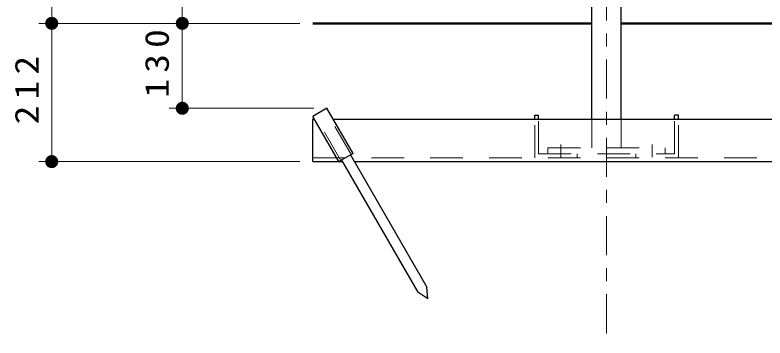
# Model space of a CAD drawing. Units: millimetres on the paper, scale 1:20. Extents: x -365 to 0, y 0 to 257.
# Drawn here: x -229.6 to -172.2, y 57.5 to 82.3 of the extents above; entities that cross this region are included whole.
import ezdxf

# ---------------------------------------------------------------- set-up
doc = ezdxf.new("R2010")
doc.units = ezdxf.units.MM
doc.linetypes.add('USER1', pattern=[4.5, 2.5, -2])
doc.linetypes.add('USER2', pattern=[6, 3, -1, 1, -1])
doc.layers.add('LY_1', color=7, linetype='Continuous', lineweight=13)
doc.styles.add('ＭＳ ゴシック', font='')
doc.styles.get('ＭＳ ゴシック').set_extended_font_data('MS Gothic')

# ---------------------------------------------------------------- blocks, each defined once
blk = doc.blocks.new('filled_dot')
at = {"color": 0, "linetype": 'Continuous', "lineweight": -2, "const_width": 1.25}
blk.add_lwpolyline([(-0.625, 0, 1), (0.625, 0, 1)], format="xyb", close=True, dxfattribs=at)

msp = doc.modelspace()

# ---------------------------------------------------------------- linework, layer by layer
at = {"layer": 'LY_1', "linetype": 'USER2'}
for p, q in [((-184.293, 120.865), (-184.293, 57.512)), ((-187.793, 72.337), (-187.793, 71.387)), ((-180.793, 72.337), (-180.793, 71.387))]:
    msp.add_line(p, q, dxfattribs=at)
at = {"layer": 'LY_1'}
for p, q in [((-226.793, 81.637), (-226.793, 119.137)), ((-216.793, 81.637), (-216.793, 110.637)), ((-207.795, 81.637), (-227.793, 81.637)), ((-207.795, 81.637), (-227.793, 81.637)), ((-226.793, 71.037), (-226.793, 81.637)), ((-207.795, 81.637), (-217.793, 81.637)), ((-207.845, 81.637), (-217.793, 81.637)), ((-216.793, 75.126), (-216.793, 81.637)), ((-206.712, 75.126), (-217.793, 75.126)), ((-207.795, 71.037), (-227.793, 71.037))]:
    msp.add_line(p, q, dxfattribs=at)
at = {"layer": 'LY_1', "lineweight": 25}
for p, q in [((-185.418, 81.637), (-185.418, 94.887)), ((-183.168, 81.637), (-183.168, 94.887)), ((-185.418, 74.287), (-185.418, 81.637)), ((-183.168, 74.287), (-183.168, 81.637)), ((-205.712, 75.126), (-206.795, 74.501)), ((-203.712, 71.662), (-205.712, 75.126)), ((-204.795, 71.037), (-206.795, 74.501)), ((-206.795, 71.037), (-206.795, 74.287)), ((-206.795, 74.287), (-206.671, 74.287)), ((-205.228, 74.287), (-163.362, 74.287)), ((-189.795, 74.587), (-189.495, 74.587)), ((-189.795, 74.287), (-189.795, 74.587)), ((-189.495, 74.287), (-189.495, 74.587)), ((-178.791, 74.587), (-179.091, 74.587)), ((-179.091, 74.287), (-179.091, 74.587)), ((-178.791, 74.287), (-178.791, 74.587)), ((-203.712, 71.662), (-204.795, 71.037)), ((-203.907, 71.55), (-198.06, 61.422)), ((-206.795, 71.037), (-204.535, 71.037)), ((-204.6, 71.15), (-198.753, 61.022)), ((-203.611, 71.037), (-164.975, 71.037)), ((-197.996, 60.512), (-198.753, 61.022)), ((-197.996, 60.512), (-198.06, 61.422))]:
    msp.add_line(p, q, dxfattribs=at)
at = {"layer": 'LY_1', "lineweight": 50}
for p, q in [((-206.795, 81.637), (-185.418, 81.637)), ((-183.168, 81.637), (-161.795, 81.637))]:
    msp.add_line(p, q, dxfattribs=at)
at = {"layer": 'LY_1', "linetype": 'USER1'}
for p, q in [((-203.864, 71.575), (-205.864, 75.039)), ((-204.643, 71.125), (-206.643, 74.589)), ((-189.795, 71.337), (-189.795, 74.287)), ((-189.495, 71.637), (-189.495, 74.287)), ((-185.418, 74.287), (-185.418, 72.087)), ((-183.168, 74.287), (-183.168, 72.087)), ((-179.091, 71.637), (-179.091, 74.287)), ((-178.791, 71.337), (-178.791, 74.287)), ((-188.793, 72.087), (-179.793, 72.087)), ((-188.793, 71.637), (-188.793, 72.087)), ((-179.793, 72.087), (-179.793, 71.637)), ((-206.795, 71.337), (-161.795, 71.337)), ((-189.495, 71.637), (-179.091, 71.637)), ((-186.545, 71.337), (-186.545, 71.637)), ((-182.041, 71.337), (-182.041, 71.637))]:
    msp.add_line(p, q, dxfattribs=at)

# ---------------------------------------------------------------- block references
at = {"layer": 'LY_1', "xscale": 0.4, "yscale": 0.4}
for p, rotation in [((-226.793, 81.637), 90), ((-226.793, 81.637), 270), ((-216.793, 81.637), 90), ((-216.793, 81.637), 270), ((-216.793, 75.126), 90), ((-226.793, 71.037), 90)]:
    msp.add_blockref('filled_dot', p, dxfattribs=dict(at, rotation=rotation))

# ---------------------------------------------------------------- texts
at = {"layer": 'LY_1', "char_height": 1.833, "attachment_point": 8, "rotation": 90, "style": 'ＭＳ ゴシック'}
for s, insert in [('\\T1.33;\\W1.15;130', (-217.793, 78.803)), ('\\T1.33;\\W1.15;212', (-227.793, 76.754))]:
    msp.add_mtext(s, dxfattribs=dict(at, insert=insert))

doc.saveas('drawing.dxf')
